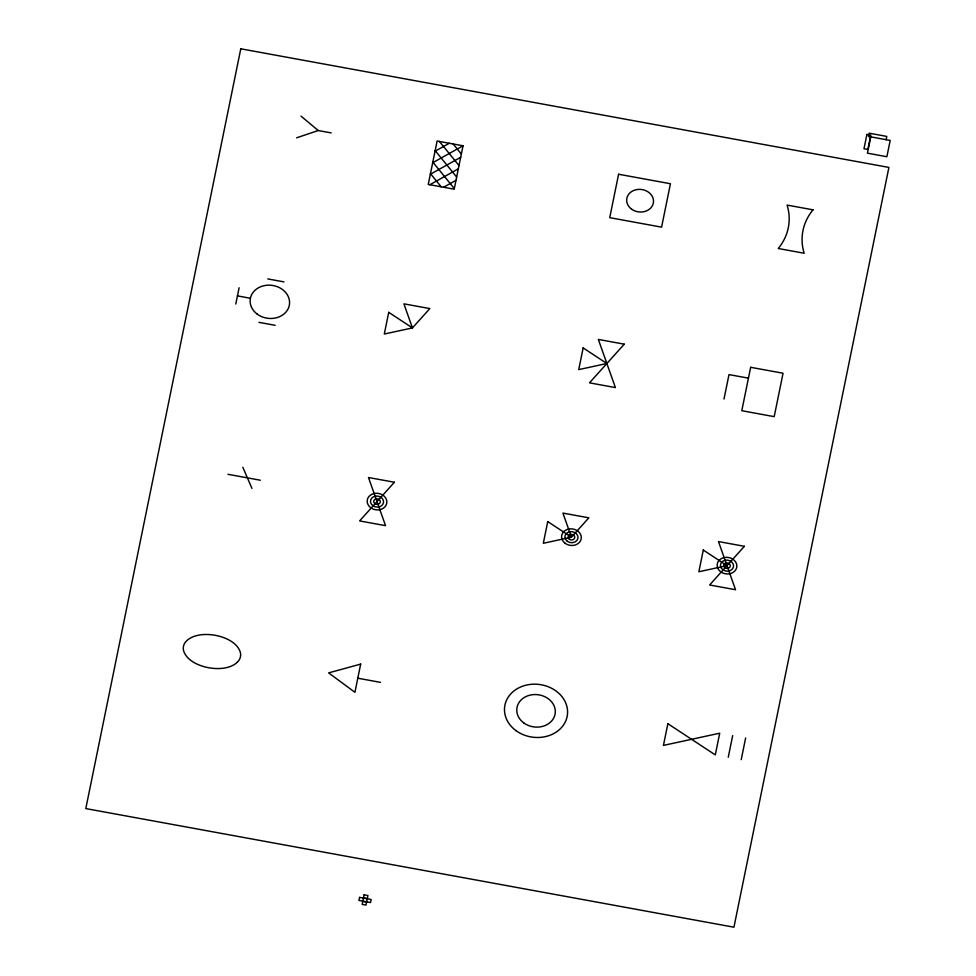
<?xml version="1.0" encoding="UTF-8"?>
<svg xmlns="http://www.w3.org/2000/svg" width="976" height="976" viewBox="0 0 976 976"><rect width="100%" height="100%" fill="white"/><g stroke="black" fill="none" stroke-linecap="round" stroke-linejoin="round"><path stroke-width="1.46" d="M235.789 304.036L239.108 287.749M463.039 145.778L454.182 189.185L428.257 184.44L437.114 141.032L463.039 145.778L432.685 162.76M724.009 399.013L728.999 374.601L748.433 378.151M728.255 757.278L732.683 735.562M741.223 759.645L745.64 737.941M870.751 136.896L867.432 153.171L886.867 156.733L890.197 140.459L868.506 136.445L869.165 133.187L886.794 136.42L886.135 139.678M435.028 151.243L449.314 143.265M430.331 174.265L460.684 157.307M429.855 184.732L458.342 168.824M443.604 187.258L455.987 180.328M296.582 137.823L318.237 130.528L331.193 132.907M267.802 278.929L284.004 281.893M237.449 295.887L250.405 298.266M258.945 322.348L275.147 325.313M227.945 474.299L260.348 480.229M357.802 678.21L380.481 682.358M363.499 897.883L367.318 898.579M362.791 901.336L366.61 902.031M301.011 116.12L318.237 130.528M453.169 143.972L461.355 154.037M439.42 141.447L459.001 165.542M435.162 150.609L456.658 177.059M432.807 162.114L454.304 188.575M430.465 173.63L441.176 186.806M242.829 467.272L251.954 488.439M240.779 48.8L85.803 808.579L733.94 927.2L888.904 167.421L240.779 48.8M388.729 312.32L384.3 334.024L412.433 327.924L429.83 308.587L403.905 303.841L412.433 327.924L388.729 312.32M360.669 664.107L354.922 692.313L328.631 672.879L360.669 664.107M359.571 897.371L358.936 900.421L370.538 902.544L371.161 899.494L359.571 897.371M364.121 894.821L362.169 904.398L365.988 905.094L367.94 895.517L364.121 894.821M547.743 521.574L543.315 543.278L571.448 537.166L588.845 517.829L562.92 513.083L571.448 537.166L547.743 521.574M583.16 347.907L578.731 369.611L606.877 363.511L583.16 347.907M618.589 174.24L609.732 217.66L661.582 227.152L670.439 183.732L618.589 174.24M667.865 723.704L663.448 745.408L719.715 733.196L715.298 754.899L667.865 723.704M703.293 550.037L698.865 571.753L726.998 565.641L703.293 550.037M750.654 367.305L741.797 410.713L774.2 416.642L783.057 373.235L750.654 367.305M866.895 134.468L863.992 148.718L867.871 149.426L870.787 135.176L866.895 134.468M394.402 482.242L359.619 520.916L385.544 525.661L368.477 477.508L394.402 482.242M624.262 344.174L589.48 382.836L615.405 387.582L598.337 339.428L624.262 344.174M744.395 546.304L709.613 584.978L735.538 589.724L718.47 541.558L744.395 546.304M813.02 209.828L787.095 205.082A63.721 53.497 7.6 0 1 778.238 248.502L804.163 253.248A63.721 53.497 7.6 0 1 813.02 209.828M237.327 662.228A13.627 11.444 7.6 0 0 239.718 650.541A22.265 18.69 7.6 0 0 234.472 643.745A30.878 25.925 7.6 0 0 226.334 638.694A42.578 35.746 7.6 0 0 203.679 634.546A30.878 25.925 7.6 0 0 194.139 636.364A22.265 18.69 7.6 0 0 186.599 640.817A13.627 11.444 7.6 0 0 184.22 652.505A22.265 18.69 7.6 0 0 189.466 659.3A30.878 25.925 7.6 0 0 197.591 664.351A42.578 35.746 7.6 0 0 220.259 668.499A30.878 25.925 7.6 0 0 229.799 666.681A22.265 18.69 7.6 0 0 237.327 662.228M515.877 730.548A31.647 26.572 7.6 0 0 567.141 716.53A31.647 26.572 7.6 0 0 525.076 685.42A31.647 26.572 7.6 0 0 515.877 730.548M523.722 722.874A19.325 16.226 7.6 0 0 555.039 714.31A19.325 16.226 7.6 0 0 529.346 695.315A19.325 16.226 7.6 0 0 523.722 722.874M374.918 503.64A3.294 2.769 7.6 0 0 380.262 502.176A3.294 2.769 7.6 0 0 375.87 498.931A3.294 2.769 7.6 0 0 374.918 503.64M372.82 505.69A6.588 5.539 7.6 0 0 383.495 502.774A6.588 5.539 7.6 0 0 374.735 496.284A6.588 5.539 7.6 0 0 372.82 505.69M370.721 507.74A9.894 8.308 7.6 0 0 386.74 503.36A9.894 8.308 7.6 0 0 373.588 493.649A9.894 8.308 7.6 0 0 370.721 507.74M569.35 539.228A3.294 2.769 7.6 0 0 574.693 537.764A3.294 2.769 7.6 0 0 570.313 534.519A3.294 2.769 7.6 0 0 569.35 539.228M567.251 541.277A6.588 5.539 7.6 0 0 577.938 538.349A6.588 5.539 7.6 0 0 569.167 531.871A6.588 5.539 7.6 0 0 567.251 541.277M565.153 543.327A9.894 8.308 7.6 0 0 581.171 538.947A9.894 8.308 7.6 0 0 568.032 529.224A9.894 8.308 7.6 0 0 565.153 543.327M720.703 571.802A9.894 8.308 7.6 0 0 736.721 567.422A9.894 8.308 7.6 0 0 723.582 557.699A9.894 8.308 7.6 0 0 720.703 571.802M722.801 569.74A6.588 5.539 7.6 0 0 733.488 566.824A6.588 5.539 7.6 0 0 724.717 560.346A6.588 5.539 7.6 0 0 722.801 569.74M724.9 567.69A3.294 2.769 7.6 0 0 730.243 566.226A3.294 2.769 7.6 0 0 725.863 562.993A3.294 2.769 7.6 0 0 724.9 567.69M257.249 314.138A19.776 16.604 7.6 0 0 289.299 305.378A19.776 16.604 7.6 0 0 263.008 285.944A19.776 16.604 7.6 0 0 257.249 314.138M631.509 209.084A13.469 11.309 7.6 0 0 653.322 203.118A13.469 11.309 7.6 0 0 635.425 189.881A13.469 11.309 7.6 0 0 631.509 209.084"/></g></svg>
